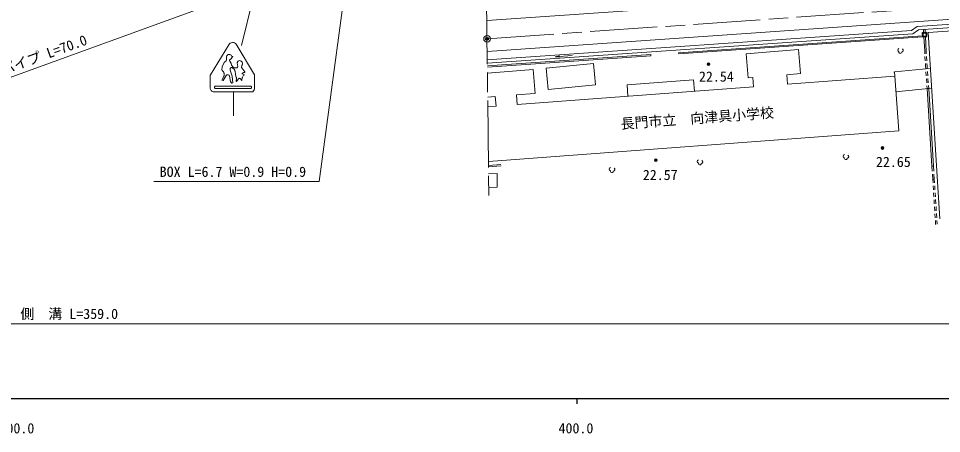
# Model space of a CAD drawing. Units: millimetres, scale not verified. Extents: x 40000 to 680000, y 20000 to 380000.
# Drawn here: x 368122 to 533236, y 198715 to 272970 of the extents above; entities that cross this region are included whole.
import ezdxf
from ezdxf.enums import TextEntityAlignment as Align

# ---------------------------------------------------------------- set-up
doc = ezdxf.new("R2010")
doc.units = ezdxf.units.MM
doc.header["$LTSCALE"] = 1000
doc.header["$PDMODE"] = 32
doc.header["$PDSIZE"] = 500
doc.linetypes.add('CHAIN', pattern=[18.5, 12, -1.5, 3.5, -1.5])
for name, color, linetype, lineweight in [('M-BGD', 7, 'Continuous', 13), ('M-BMK', 2, 'CHAIN', 13), ('M-BMK-SRVR', 3, 'Continuous', 13), ('M-STR-HTXT', 7, 'Continuous', 13), ('M-STR-STRC', 7, 'Continuous', 13), ('M-TTL-BAND', 7, 'Continuous', 25)]:
    doc.layers.add(name, color=color, linetype=linetype, lineweight=lineweight)
doc.layers.add('M-OTRS', color=6, linetype='Continuous')
doc.styles.add('ＭＳ ゴシック', font='')
doc.styles.get('ＭＳ ゴシック').set_extended_font_data('MS Gothic')

msp = doc.modelspace()

# ---------------------------------------------------------------- linework, layer by layer
at = {"layer": 'M-BGD'}
for p, q in [((451904, 272591), (551669, 279512)), ((451963, 267082), (552050, 274025)), ((528904, 271527), (547940, 272847)), ((451980, 265579), (527890, 270845)), ((528904, 271527), (527889, 270845)), ((529109, 270929), (528094, 270247)), ((529109, 270929), (547982, 272239)), ((529990, 270990), (530036, 270328)), ((530290, 271011), (530336, 270345)), ((547717, 271571), (530844, 270481)), ((451986, 264967), (528094, 270247)), ((486208, 266840), (529811, 269865)), ((486222, 266641), (529822, 269666)), ((529778, 270464), (530577, 270508)), ((529778, 270464), (529822, 269666)), ((529822, 269666), (530621, 269710)), ((529936, 270323), (530435, 270350)), ((529936, 270323), (529963, 269824)), ((529963, 269824), (530463, 269851)), ((530078, 269680), (530221, 267097)), ((530348, 269695), (530491, 267112)), ((530435, 270350), (530463, 269851)), ((530577, 270508), (530621, 269710)), ((530844, 270481), (532958, 237114)), ((451992, 264466), (481220, 266494)), ((451994, 264266), (481234, 266295)), ((467141, 266316), (464148, 266108)), ((481234, 266295), (481220, 266494)), ((486222, 266641), (486208, 266840)), ((507657, 267404), (498283, 266667)), ((498632, 262361), (498283, 266667)), ((507995, 263094), (507657, 267404)), ((530221, 267097), (530247, 266651)), ((530276, 266151), (530319, 265403)), ((530491, 267112), (530516, 266667)), ((530545, 266168), (530589, 265419)), ((530348, 264904), (530374, 264457)), ((530374, 264457), (530412, 263938)), ((530618, 264920), (530644, 264475)), ((530644, 264475), (530681, 263957)), ((462902, 260280), (462529, 264061)), ((507995, 263100), (505574, 262910)), ((505700, 261216), (505574, 262910)), ((524843, 263398), (524731, 263390)), ((531101, 264036), (524822, 263399)), ((524822, 263399), (524899, 262640)), ((530448, 263439), (530503, 262691)), ((530718, 263458), (530772, 262710)), ((462902, 260280), (471349, 261113)), ((476980, 261117), (488879, 261976)), ((477135, 259057), (476980, 261117)), ((489031, 259950), (488879, 261976)), ((498632, 262361), (499488, 262431)), ((499612, 260744), (499488, 262431)), ((530539, 262193), (530594, 261445)), ((530630, 260946), (530668, 260427)), ((530809, 262211), (530863, 261463)), ((530899, 260965), (530937, 260446)), ((460501, 259533), (457217, 259284)), ((457217, 259284), (457346, 257583)), ((457347, 257572), (499612, 260744)), ((531447, 260516), (525077, 259870)), ((530668, 260430), (530937, 260446)), ((530668, 260430), (531503, 246558)), ((530937, 260446), (531773, 246574)), ((452052, 258902), (453421, 259013)), ((453421, 259013), (453559, 257303)), ((453559, 257303), (452070, 257190)), ((525625, 252882), (452177, 247365)), ((452184, 246692), (454421, 246859)), ((452187, 246441), (454440, 246609)), ((531773, 246574), (531503, 246558)), ((531503, 246555), (531569, 245623)), ((531773, 246574), (531839, 245642)), ((453749, 245234), (452201, 245160)), ((531605, 245124), (531670, 244192)), ((531874, 245143), (531940, 244211)), ((531940, 244211), (531670, 244192)), ((531670, 244194), (531712, 243535)), ((531743, 243036), (531790, 242287)), ((531940, 244211), (531981, 243552)), ((532013, 243053), (532060, 242304)), ((531822, 241788), (531869, 241040)), ((532091, 241805), (532138, 241057)), ((531900, 240541), (531947, 239792)), ((532170, 240558), (532217, 239809)), ((531979, 239293), (532026, 238545)), ((532057, 238046), (532104, 237297)), ((532248, 239310), (532295, 238562)), ((532327, 238063), (532374, 237314)), ((532136, 236798), (532177, 236139)), ((532405, 236815), (532447, 236156))]:
    msp.add_line(p, q, dxfattribs=at)
for points in [[(464888, 266285), (464148, 266108), (464905, 266035)], [(462529, 264061), (470976, 264894), (471349, 261113)], [(452005, 263202), (460176, 263821), (460548, 259537)], [(525625, 252882), (524899, 262640), (505700, 261216)], [(452227, 242719), (453777, 242811), (453749, 245234)]]:
    msp.add_lwpolyline(points, dxfattribs=at)
for centre, radius in [((491542, 264811), 150), ((491542, 264811), 120), ((491542, 264811), 90), ((491542, 264811), 60), ((491542, 264811), 30), ((491542, 264811), 20), ((522693, 249800), 150), ((522693, 249800), 120), ((522693, 249800), 90), ((522693, 249800), 60), ((522693, 249800), 30), ((522693, 249800), 20), ((482142, 247605), 150), ((482142, 247605), 120), ((482142, 247605), 90), ((482142, 247605), 60), ((482142, 247605), 30), ((482142, 247605), 20)]:
    msp.add_circle(centre, radius, dxfattribs=at)
for centre, radius, start, end in [((525708, 267305), 299, 106.95921, 250.79264), ((526107, 267260), 299, 276.22904, 60.06248), ((525873, 266976), 267, 170.03943, 356.98225), ((515942, 248318), 299, 106.95921, 250.79264), ((516107, 247989), 267, 170.03943, 356.98225), ((516341, 248273), 299, 276.22904, 60.06248), ((474101, 245996), 299, 106.95921, 250.79264), ((474500, 245951), 299, 276.22904, 60.06248), ((489834, 247366), 299, 106.95921, 250.79264), ((489999, 247037), 267, 170.03943, 356.98225), ((490233, 247321), 299, 276.22904, 60.06248), ((474265, 245668), 267, 170.03943, 356.98225)]:
    msp.add_arc(centre, radius, start, end, dxfattribs=at)
for p in [(491542, 264811), (522693, 249800), (482142, 247605)]:
    msp.add_point(p, dxfattribs=at)
at = {"layer": 'M-BMK'}
for p, q in [((451657, 295303), (452255, 240142)), ((451939, 269334), (551894, 276269))]:
    msp.add_line(p, q, dxfattribs=at)
at = {"layer": 'M-BMK-SRVR'}
msp.add_circle((451939, 269334), 600, dxfattribs=at)
at = {"layer": 'M-OTRS'}
msp.add_point((451939, 269334), dxfattribs=at)
at = {"layer": 'M-STR-HTXT'}
for p, q in [((430415, 306752), (421919, 243783)), ((335559, 251118), (403886, 275935)), ((421919, 243783), (392312, 243783)), ((199699, 218362), (554704, 218362))]:
    msp.add_line(p, q, dxfattribs=at)
at = {"layer": 'M-STR-STRC'}
for p, q in [((419278, 313279), (407992, 268118)), ((405742, 268246), (402458, 262864)), ((407088, 268345), (410320, 262863)), ((405348, 266112), (405348, 265592)), ((405494, 266412), (405394, 266261)), ((405851, 266538), (405707, 266532)), ((406152, 266395), (406017, 266489)), ((406331, 266067), (406164, 265774)), ((406267, 266185), (406267, 266190)), ((406267, 266185), (406465, 266185)), ((406473, 266075), (406331, 266067)), ((406465, 266185), (406473, 266075)), ((404532, 264245), (404529, 263794)), ((404906, 265048), (404561, 264365)), ((405260, 265392), (404966, 265126)), ((405895, 265576), (405887, 265523)), ((406164, 265774), (405895, 265576)), ((406134, 265036), (405932, 265329)), ((406220, 264593), (406180, 264916)), ((406220, 264593), (406515, 264241)), ((407266, 265003), (407294, 264681)), ((407305, 264250), (407295, 264237)), ((407307, 264619), (407347, 264500)), ((407420, 265317), (407323, 265192)), ((407786, 265409), (407657, 265420)), ((408075, 265235), (407931, 265350)), ((408033, 264342), (408058, 264484)), ((408083, 264557), (408186, 264763)), ((408205, 264954), (408167, 265094)), ((402419, 260611), (402419, 262723)), ((404513, 261960), (404859, 262588)), ((404631, 263581), (404742, 263493)), ((404727, 261888), (405291, 262774)), ((404824, 263382), (404874, 263260)), ((404893, 263159), (404893, 262718)), ((405577, 262893), (405669, 262872)), ((405875, 262663), (406074, 261691)), ((406000, 263768), (405990, 263879)), ((406320, 262624), (406009, 263717)), ((406096, 264117), (406105, 264124)), ((406445, 261477), (406329, 262578)), ((406460, 264100), (406741, 263819)), ((407070, 264131), (406711, 264145)), ((406806, 263713), (406855, 263565)), ((406868, 263505), (406917, 262976)), ((406932, 262910), (407093, 262459)), ((408283, 263904), (408096, 264115)), ((408187, 262453), (408253, 262600)), ((408283, 263904), (408592, 263433)), ((408449, 262982), (408302, 263023)), ((408608, 263283), (408352, 263277)), ((408434, 262752), (408445, 262778)), ((408449, 262982), (408450, 262979)), ((408592, 263433), (408608, 263283)), ((410357, 260611), (410357, 262726)), ((404727, 261888), (404513, 261960)), ((406303, 261382), (406138, 261565)), ((406445, 261477), (406303, 261382)), ((407103, 262313), (407064, 261765)), ((407064, 261765), (407115, 261710)), ((407095, 261683), (407453, 262165)), ((408093, 261896), (407786, 262210)), ((408093, 261896), (408167, 262383)), ((403111, 259847), (410044, 259847)), ((403281, 260851), (409717, 260851)), ((403281, 260446), (409717, 260446)), ((406577, 259847), (406577, 255572))]:
    msp.add_line(p, q, dxfattribs=at)
for centre, radius, start, end in [((406445, 267892), 787, 35.16142, 153.23391), ((405618, 266112), 270, 146.30993, 180), ((405719, 266262), 270, 92.43665, 146.30993), ((405863, 266268), 270, 55.00798, 92.43665), ((405997, 266174), 270, 3.36646, 55.00798), ((404802, 264243), 270, 153.20392, 179.6485), ((405147, 264926), 270, 132.16589, 153.20392), ((405078, 265592), 270, 312.16589, 360), ((406154, 265483), 270, 171.46923, 214.64095), ((406282, 263919), 270, 97.43141, 127.23483), ((405912, 264883), 270, 6.98106, 34.64095), ((406722, 264415), 270, 220.00626, 267.7974), ((407080, 264401), 270, 267.7974, 322.52382), ((407535, 265026), 270, 142.0284, 184.92711), ((407563, 264704), 270, 184.92711, 198.43495), ((407090, 264414), 270, 322.52382, 18.43495), ((407633, 265151), 270, 84.92039, 142.0284), ((407762, 265140), 270, 51.34019, 84.92039), ((408299, 264294), 270, 169.82449, 221.49647), ((408324, 264436), 270, 153.43495, 169.82449), ((407907, 265024), 270, 15.01836, 51.34019), ((407944, 264884), 270, 333.43495, 15.01836), ((402689, 262723), 270, 148.61776, 180), ((404799, 263792), 270, 179.6485, 231.54629), ((404574, 263282), 270, 21.80141, 51.54629), ((404623, 262718), 270, 331.11342, 360), ((404623, 262718), 270, 331.11342, 360), ((404623, 263159), 270, 0, 21.80141), ((405519, 262629), 270, 77.47119, 147.49248), ((405610, 262609), 270, 11.59218, 77.47119), ((406259, 263902), 270, 127.23483, 184.76364), ((406269, 263791), 270, 184.76364, 195.89283), ((406269, 263909), 270, 45, 127.23483), ((406061, 262550), 270, 6.03001, 15.89283), ((406550, 263628), 270, 18.43495, 45), ((406599, 263480), 270, 5.33216, 18.43495), ((407186, 263001), 270, 185.33216, 199.65382), ((408240, 263148), 88.6, 145.99062, 192.89704), ((408375, 263283), 270, 214.83291, 254.29136), ((408358, 263007), 270, 91.24536, 135), ((408500, 262490), 270, 104.03624, 155.89777), ((408197, 262885), 270, 336.80072, 20.37644), ((410087, 262726), 270, 360, 30.51823), ((406339, 261745), 270, 191.59218, 221.98721), ((406839, 262368), 270, 348.28753, 19.65382), ((406839, 262368), 270, 348.28753, 19.65382), ((407670, 262004), 270, 85.76356, 143.37771), ((407593, 262021), 270, 44.40934, 68.89954), ((408434, 262342), 270, 155.89777, 171.38435), ((403125, 260555), 708, 175.47186, 268.83383), ((403421, 260648), 246, 124.69229, 235.30771), ((409542, 260648), 268, 310.84542, 49.15458), ((409448, 260538), 912, 310.75609, 4.58314)]:
    msp.add_arc(centre, radius, start, end, dxfattribs=at)
at = {"layer": 'M-TTL-BAND'}
for p, q in [((40000, 205000), (579000, 205000)), ((468000, 205000), (468000, 204000))]:
    msp.add_line(p, q, dxfattribs=at)

# ---------------------------------------------------------------- texts
at = {"layer": 'M-BGD', "style": 'ＭＳ ゴシック'}
for s, p in [('22.54', (492955, 262578)), ('22.65', (524615, 247315)), ('22.57', (482917, 244980))]:
    msp.add_text(s, height=1833, dxfattribs=at).set_placement(p, align=Align.MIDDLE_CENTER)
msp.add_text('長門市立\u3000向津具小学校', height=1833, rotation=4.295, dxfattribs=at).set_placement((489535, 255144), align=Align.MIDDLE_CENTER)
at = {"layer": 'M-STR-HTXT', "style": 'ＭＳ ゴシック'}
msp.add_text('ガードパイプ L=70.0', height=1833, rotation=19.962, dxfattribs=at).set_placement((369620, 263808), align=Align.BOTTOM_CENTER)
msp.add_text('BOX L=6.7 W=0.9 H=0.9', height=1833, dxfattribs=at).set_placement((419572, 244083), align=Align.BOTTOM_RIGHT)
msp.add_text('側\u3000溝 L=359.0', height=1833, dxfattribs=at).set_placement((377202, 218662), align=Align.BOTTOM_CENTER)
at = {"layer": 'M-TTL-BAND', "style": 'ＭＳ ゴシック'}
for s, p in [('300.0', (367844, 198195)), ('400.0', (467844, 198195))]:
    msp.add_text(s, height=1833, dxfattribs=at).set_placement(p, align=Align.BOTTOM_CENTER)

doc.saveas('drawing.dxf')
